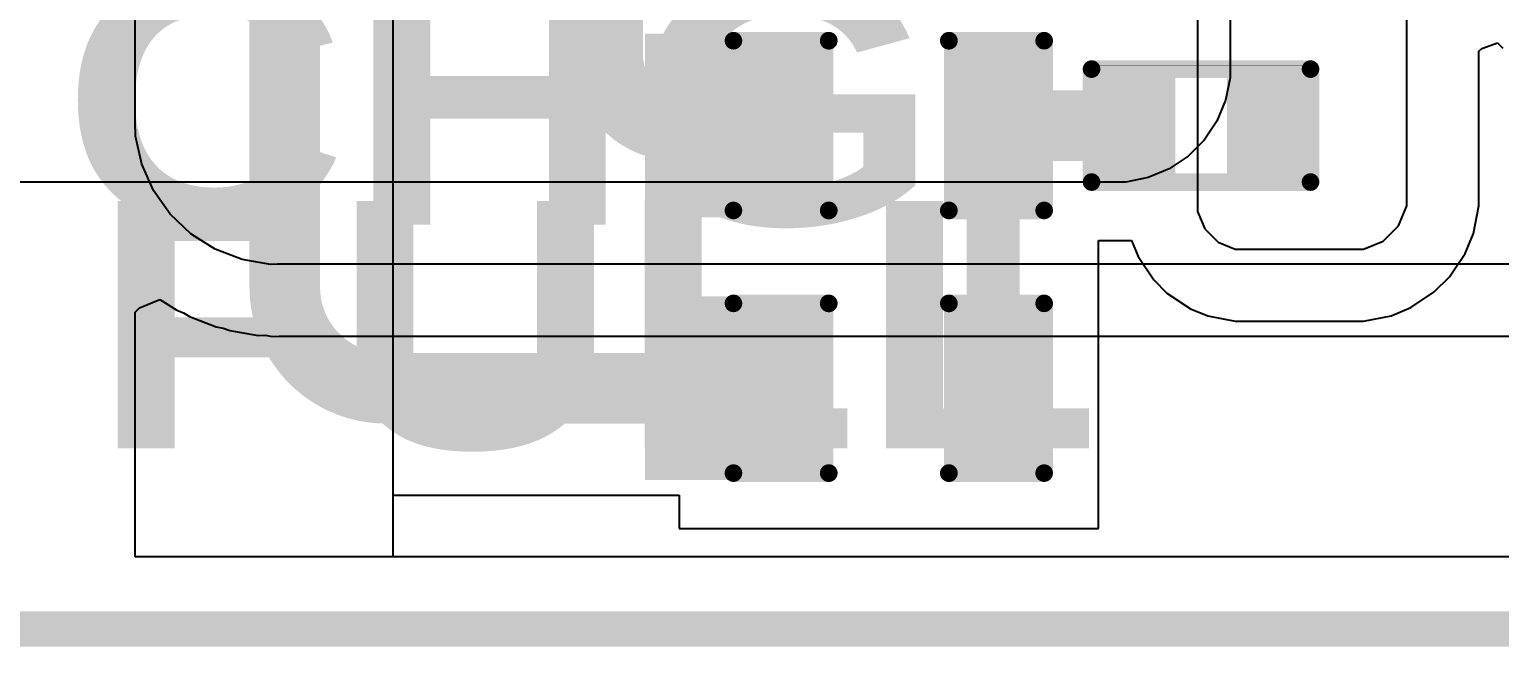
# Model space of a CAD drawing. Header units: inches. Extents: x -2 to 5376, y -4 to 5426.
# Drawn here: x 108.2 to 118.78, y -3.62 to 0.82 of the extents above; entities that cross this region are included whole.
import ezdxf

# ---------------------------------------------------------------- set-up
doc = ezdxf.new("R2010")
doc.units = ezdxf.units.IN
for name, color, linetype in [('Board Outline', 216, 'Continuous'), ('Bottom Layer', 5, 'Continuous'), ('Layer 1', 16, 'Continuous'), ('Layer 2', 76, 'Continuous'), ('Top Layer', 1, 'Continuous'), ('Top Overlay', 2, 'Continuous'), ('Top Paste', 8, 'Continuous'), ('Top Solder', 216, 'Continuous')]:
    doc.layers.add(name, color=color, linetype=linetype)
doc.styles.add('Arial Black_Bold', font='', dxfattribs={"height": 0.2})
doc.styles.get('Arial Black_Bold').set_extended_font_data('Arial Black', bold=True)

# ---------------------------------------------------------------- blocks, each defined once
blk = doc.blocks.new('R___0402_167')
at = {"layer": 'Top Layer'}
for points in [[(-0.699, -0.318), (-0.699, 0.318), (-0.241, 0.318), (-0.241, -0.318)], [(0.241, -0.318), (0.241, 0.318), (0.699, 0.318), (0.699, -0.318)]]:
    blk.add_hatch(color=1, dxfattribs=at).paths.add_polyline_path(points)
at = {"layer": 'Top Paste'}
for points in [[(-0.699, -0.318), (-0.699, 0.318), (-0.241, 0.318), (-0.241, -0.318)], [(0.241, -0.318), (0.241, 0.318), (0.699, 0.318), (0.699, -0.318)]]:
    blk.add_hatch(color=8, dxfattribs=at).paths.add_polyline_path(points)
at = {"layer": 'Top Solder'}
for points in [[(-0.754, -0.373), (-0.754, 0.373), (-0.186, 0.373), (-0.186, -0.373)], [(0.186, -0.373), (0.186, 0.373), (0.754, 0.373), (0.754, -0.373)]]:
    blk.add_hatch(color=216, dxfattribs=at).paths.add_polyline_path(points)
at = {"layer": 'Top Overlay'}
for points in [[(-0.787, 0.406, 0.127, 0.127, 0), (-0.787, -0.406, 0.127, 0.127, 0)], [(0.787, 0.406, 0.127, 0.127, 0), (-0.787, 0.406, 0.127, 0.127, 0)], [(0.787, -0.406, 0.127, 0.127, 0), (0.787, 0.406, 0.127, 0.127, 0)], [(0.787, -0.406, 0.127, 0.127, 0), (-0.787, -0.406, 0.127, 0.127, 0)], [(0.813, -0.432, 0.00323, 0.00323, 0), (-0.813, -0.432, 0.00323, 0.00323, 0)]]:
    blk.add_lwpolyline(points, format="xyseb", dxfattribs=at)
for points in [[(-0.819, 0.406, 0.0635, 0.0635, 1), (-0.756, 0.406, 0.0635, 0.0635, 1)], [(-0.819, 0.406, 0.0635, 0.0635, 1), (-0.756, 0.406, 0.0635, 0.0635, 1)], [(0.756, 0.406, 0.0635, 0.0635, 1), (0.819, 0.406, 0.0635, 0.0635, 1)], [(0.756, 0.406, 0.0635, 0.0635, 1), (0.819, 0.406, 0.0635, 0.0635, 1)], [(-0.819, -0.406, 0.0635, 0.0635, 1), (-0.756, -0.406, 0.0635, 0.0635, 1)], [(-0.819, -0.406, 0.0635, 0.0635, 1), (-0.756, -0.406, 0.0635, 0.0635, 1)], [(0.756, -0.406, 0.0635, 0.0635, 1), (0.819, -0.406, 0.0635, 0.0635, 1)], [(0.756, -0.406, 0.0635, 0.0635, 1), (0.819, -0.406, 0.0635, 0.0635, 1)], [(-0.814, -0.432, 0.00161, 0.00161, 1), (-0.812, -0.432, 0.00161, 0.00161, 1)], [(0.812, -0.432, 0.00161, 0.00161, 1), (0.814, -0.432, 0.00161, 0.00161, 1)]]:
    blk.add_lwpolyline(points, format="xyseb", close=True, dxfattribs=at)
blk = doc.blocks.new('LED_0603_240')
at = {"layer": 'Top Layer'}
for points in [[(-1, 0.5), (-0.5, 0.5), (-0.5, -0.5), (-1, -0.5)], [(0.5, 0.5), (1, 0.5), (1, -0.5), (0.5, -0.5)]]:
    blk.add_hatch(color=1, dxfattribs=at).paths.add_polyline_path(points)
at = {"layer": 'Top Overlay'}
blk.add_hatch(color=2, dxfattribs=at).paths.add_polyline_path([(1.118, -0.66), (1.753, -0.66), (1.753, 0.66), (1.118, 0.66)])
at = {"layer": 'Top Paste'}
for points in [[(-1, 0.5), (-0.5, 0.5), (-0.5, -0.5), (-1, -0.5)], [(0.5, 0.5), (1, 0.5), (1, -0.5), (0.5, -0.5)]]:
    blk.add_hatch(color=8, dxfattribs=at).paths.add_polyline_path(points)
at = {"layer": 'Top Solder'}
for points in [[(-1.102, 0.602), (-0.398, 0.602), (-0.398, -0.602), (-1.102, -0.602)], [(0.398, 0.602), (1.102, 0.602), (1.102, -0.602), (0.398, -0.602)]]:
    blk.add_hatch(color=216, dxfattribs=at).paths.add_polyline_path(points)
at = {"layer": 'Top Overlay'}
for points in [[(-1.118, 0.61, 0.127, 0.127, 0), (-1.118, -0.61, 0.127, 0.127, 0)], [(-0.432, 0.61, 0.127, 0.127, 0), (-1.118, 0.61, 0.127, 0.127, 0)], [(1.118, 0.61, 0.127, 0.127, 0), (0.432, 0.61, 0.127, 0.127, 0)], [(1.118, 0.61, 0.127, 0.127, 0), (1.118, -0.61, 0.127, 0.127, 0)], [(-0.432, -0.61, 0.127, 0.127, 0), (-1.118, -0.61, 0.127, 0.127, 0)], [(1.118, -0.61, 0.127, 0.127, 0), (0.432, -0.61, 0.127, 0.127, 0)]]:
    blk.add_lwpolyline(points, format="xyseb", dxfattribs=at)
for points in [[(-1.149, 0.61, 0.0635, 0.0635, 1), (-1.086, 0.61, 0.0635, 0.0635, 1)], [(-1.149, 0.61, 0.0635, 0.0635, 1), (-1.086, 0.61, 0.0635, 0.0635, 1)], [(-0.464, 0.61, 0.0635, 0.0635, 1), (-0.4, 0.61, 0.0635, 0.0635, 1)], [(0.4, 0.61, 0.0635, 0.0635, 1), (0.464, 0.61, 0.0635, 0.0635, 1)], [(1.086, 0.61, 0.0635, 0.0635, 1), (1.149, 0.61, 0.0635, 0.0635, 1)], [(1.086, 0.61, 0.0635, 0.0635, 1), (1.149, 0.61, 0.0635, 0.0635, 1)], [(-1.149, -0.61, 0.0635, 0.0635, 1), (-1.086, -0.61, 0.0635, 0.0635, 1)], [(-1.149, -0.61, 0.0635, 0.0635, 1), (-1.086, -0.61, 0.0635, 0.0635, 1)], [(-0.464, -0.61, 0.0635, 0.0635, 1), (-0.4, -0.61, 0.0635, 0.0635, 1)], [(0.4, -0.61, 0.0635, 0.0635, 1), (0.464, -0.61, 0.0635, 0.0635, 1)], [(1.086, -0.61, 0.0635, 0.0635, 1), (1.149, -0.61, 0.0635, 0.0635, 1)], [(1.086, -0.61, 0.0635, 0.0635, 1), (1.149, -0.61, 0.0635, 0.0635, 1)]]:
    blk.add_lwpolyline(points, format="xyseb", close=True, dxfattribs=at)
blk = doc.blocks.new('LED_0603_241')
at = {"layer": 'Top Layer'}
for points in [[(-1, 0.5), (-0.5, 0.5), (-0.5, -0.5), (-1, -0.5)], [(0.5, 0.5), (1, 0.5), (1, -0.5), (0.5, -0.5)]]:
    blk.add_hatch(color=1, dxfattribs=at).paths.add_polyline_path(points)
at = {"layer": 'Top Overlay'}
blk.add_hatch(color=2, dxfattribs=at).paths.add_polyline_path([(1.118, -0.66), (1.753, -0.66), (1.753, 0.66), (1.118, 0.66)])
at = {"layer": 'Top Paste'}
for points in [[(-1, 0.5), (-0.5, 0.5), (-0.5, -0.5), (-1, -0.5)], [(0.5, 0.5), (1, 0.5), (1, -0.5), (0.5, -0.5)]]:
    blk.add_hatch(color=8, dxfattribs=at).paths.add_polyline_path(points)
at = {"layer": 'Top Solder'}
for points in [[(-1.102, 0.602), (-0.398, 0.602), (-0.398, -0.602), (-1.102, -0.602)], [(0.398, 0.602), (1.102, 0.602), (1.102, -0.602), (0.398, -0.602)]]:
    blk.add_hatch(color=216, dxfattribs=at).paths.add_polyline_path(points)
at = {"layer": 'Top Overlay'}
for points in [[(-1.118, 0.61, 0.127, 0.127, 0), (-1.118, -0.61, 0.127, 0.127, 0)], [(-0.432, 0.61, 0.127, 0.127, 0), (-1.118, 0.61, 0.127, 0.127, 0)], [(1.118, 0.61, 0.127, 0.127, 0), (0.432, 0.61, 0.127, 0.127, 0)], [(1.118, 0.61, 0.127, 0.127, 0), (1.118, -0.61, 0.127, 0.127, 0)], [(-0.432, -0.61, 0.127, 0.127, 0), (-1.118, -0.61, 0.127, 0.127, 0)], [(1.118, -0.61, 0.127, 0.127, 0), (0.432, -0.61, 0.127, 0.127, 0)]]:
    blk.add_lwpolyline(points, format="xyseb", dxfattribs=at)
for points in [[(-1.149, 0.61, 0.0635, 0.0635, 1), (-1.086, 0.61, 0.0635, 0.0635, 1)], [(-1.149, 0.61, 0.0635, 0.0635, 1), (-1.086, 0.61, 0.0635, 0.0635, 1)], [(-0.464, 0.61, 0.0635, 0.0635, 1), (-0.4, 0.61, 0.0635, 0.0635, 1)], [(0.4, 0.61, 0.0635, 0.0635, 1), (0.464, 0.61, 0.0635, 0.0635, 1)], [(1.086, 0.61, 0.0635, 0.0635, 1), (1.149, 0.61, 0.0635, 0.0635, 1)], [(1.086, 0.61, 0.0635, 0.0635, 1), (1.149, 0.61, 0.0635, 0.0635, 1)], [(-1.149, -0.61, 0.0635, 0.0635, 1), (-1.086, -0.61, 0.0635, 0.0635, 1)], [(-1.149, -0.61, 0.0635, 0.0635, 1), (-1.086, -0.61, 0.0635, 0.0635, 1)], [(-0.464, -0.61, 0.0635, 0.0635, 1), (-0.4, -0.61, 0.0635, 0.0635, 1)], [(0.4, -0.61, 0.0635, 0.0635, 1), (0.464, -0.61, 0.0635, 0.0635, 1)], [(1.086, -0.61, 0.0635, 0.0635, 1), (1.149, -0.61, 0.0635, 0.0635, 1)], [(1.086, -0.61, 0.0635, 0.0635, 1), (1.149, -0.61, 0.0635, 0.0635, 1)]]:
    blk.add_lwpolyline(points, format="xyseb", close=True, dxfattribs=at)

msp = doc.modelspace()

# ---------------------------------------------------------------- linework, layer by layer
at = {"layer": 'Board Outline'}
msp.add_lwpolyline([(1.478, -3.491, 0.254, 0.254, 0), (135.382, -3.491, 0.254, 0.254, 0)], format="xyseb", dxfattribs=at)
at = {"layer": 'Bottom Layer'}
for p, q in [((116.838, 7.585), (116.838, 0.553)), ((110.819, -2.973), (110.819, 3.048)), ((116.838, 0.553), (116.838, 0.471)), ((116.838, 0.471), (116.806, 0.31)), ((116.806, 0.31), (116.743, 0.159)), ((116.743, 0.159), (116.652, 0.022)), ((116.652, 0.022), (116.536, -0.093)), ((116.536, -0.093), (116.399, -0.185)), ((116.399, -0.185), (116.248, -0.247)), ((116.087, -0.279), (104.969, -0.279)), ((116.248, -0.247), (116.087, -0.279)), ((133.018, -2.973), (110.819, -2.973))]:
    msp.add_line(p, q, dxfattribs=at)
at = {"layer": 'Layer 1'}
for p, q in [((110.819, -2.973), (110.819, 8.378)), ((133.018, -2.973), (110.819, -2.973))]:
    msp.add_line(p, q, dxfattribs=at)
at = {"layer": 'Layer 2'}
for p, q in [((108.961, 0.154), (108.961, 1.829)), ((108.964, 0.051), (108.961, 0.154)), ((109.01, -0.151), (108.964, 0.051)), ((109.094, -0.34), (109.01, -0.151)), ((109.213, -0.509), (109.094, -0.34)), ((109.363, -0.651), (109.213, -0.509)), ((109.415, -0.684), (109.363, -0.651)), ((109.538, -0.761), (109.415, -0.684)), ((109.415, -0.684), (109.415, -0.684)), ((109.731, -0.836), (109.538, -0.761)), ((109.935, -0.871), (109.731, -0.836)), ((109.986, -0.869), (109.935, -0.871)), ((110.031, -0.868), (109.986, -0.869)), ((109.986, -0.869), (109.986, -0.869)), ((110.038, -0.868), (110.031, -0.868)), ((110.031, -0.868), (110.031, -0.868)), ((128.287, -0.868), (110.038, -0.868)), ((110.038, -0.868), (110.038, -0.868)), ((108.993, -1.183), (109.139, -1.122)), ((109.139, -1.122), (109.139, -1.122)), ((109.139, -1.122), (109.261, -1.199)), ((108.961, -1.215), (108.993, -1.183)), ((108.961, -2.973), (108.961, -1.215)), ((109.261, -1.199), (109.309, -1.218)), ((109.309, -1.218), (109.352, -1.245)), ((109.352, -1.245), (109.545, -1.319)), ((109.545, -1.319), (109.596, -1.328)), ((109.596, -1.328), (109.643, -1.346)), ((109.643, -1.346), (109.847, -1.381)), ((109.847, -1.381), (109.898, -1.38)), ((109.898, -1.38), (109.948, -1.388)), ((109.948, -1.388), (109.999, -1.387)), ((109.999, -1.387), (110.045, -1.386)), ((109.999, -1.387), (109.999, -1.387)), ((110.045, -1.386), (128.287, -1.386)), ((133.018, -2.973), (108.961, -2.973))]:
    msp.add_line(p, q, dxfattribs=at)
at = {"layer": 'Top Layer'}
for p, q in [((116.604, 4.577), (116.604, -0.424)), ((118.109, -0.373), (118.109, 4.577)), ((118.627, 0.662), (118.649, 0.682)), ((118.627, -0.373), (118.627, 0.662)), ((118.649, 0.682), (118.761, 0.721)), ((118.761, 0.721), (118.763, 0.719)), ((118.763, 0.719), (118.799, 0.683)), ((118.109, -0.45), (118.109, -0.373)), ((118.109, -0.373), (118.109, -0.373)), ((118.627, -0.45), (118.627, -0.373)), ((118.627, -0.373), (118.627, -0.373)), ((116.604, -0.424), (116.604, -0.491)), ((116.604, -0.491), (116.656, -0.615)), ((118.05, -0.593), (118.109, -0.45)), ((118.588, -0.649), (118.627, -0.45)), ((116.656, -0.615), (116.751, -0.71)), ((117.94, -0.703), (118.05, -0.593)), ((115.891, -2.769), (115.891, -0.699)), ((115.891, -0.699), (116.129, -0.699)), ((116.129, -0.699), (116.177, -0.814)), ((116.751, -0.71), (116.875, -0.762)), ((117.797, -0.762), (117.94, -0.703)), ((118.528, -0.792), (118.588, -0.649)), ((116.177, -0.814), (116.289, -0.982)), ((116.875, -0.762), (116.942, -0.762)), ((116.942, -0.762), (116.942, -0.762)), ((116.942, -0.762), (117.72, -0.762)), ((117.72, -0.762), (117.797, -0.762)), ((118.416, -0.96), (118.528, -0.792)), ((116.289, -0.982), (116.384, -1.077)), ((118.307, -1.069), (118.416, -0.96)), ((116.384, -1.077), (116.552, -1.189)), ((118.139, -1.181), (118.307, -1.069)), ((116.552, -1.189), (116.677, -1.241)), ((116.677, -1.241), (116.875, -1.28)), ((117.797, -1.28), (117.996, -1.241)), ((117.996, -1.241), (118.139, -1.181)), ((116.875, -1.28), (116.942, -1.28)), ((116.942, -1.28), (116.942, -1.28)), ((116.942, -1.28), (117.797, -1.28)), ((110.819, -2.973), (110.819, -2.529)), ((110.819, -2.529), (112.875, -2.529)), ((112.875, -2.529), (112.875, -2.769)), ((112.875, -2.769), (115.891, -2.769)), ((133.151, -2.973), (110.819, -2.973))]:
    msp.add_line(p, q, dxfattribs=at)
for points in [[(110.038, -1.035, 0.508, 0.508, 0), (110.038, 4.818, 0.508, 0.508, 0)], [(112.361, 0.627, 0.508, 0.508, 0), (112.361, 4.176, 0.508, 0.508, 0)], [(112.862, 0.127, 0.508, 0.508, -0.414214), (112.361, 0.627, 0.508, 0.508, 0)], [(112.862, 0.127, 0.508, 0.508, 0), (113.633, 0.127, 0.508, 0.508, 0)], [(115.133, 0.127, 0.508, 0.508, 0), (115.996, 0.127, 0.508, 0.508, 0)], [(115.133, -1.761, 0.381, 0.381, 0), (115.133, 0.127, 0.381, 0.381, 0)], [(110.764, -1.761, 0.508, 0.508, -0.414214), (110.038, -1.035, 0.508, 0.508, 0)], [(110.764, -1.761, 0.508, 0.508, 0), (113.633, -1.761, 0.508, 0.508, 0)]]:
    msp.add_lwpolyline(points, format="xyseb", dxfattribs=at)
for points in [[(112.234, 0.627, 0.254, 0.254, 1), (112.488, 0.627, 0.254, 0.254, 1)], [(112.234, 0.627, 0.254, 0.254, 1), (112.488, 0.627, 0.254, 0.254, 1)], [(112.735, 0.127, 0.254, 0.254, 1), (112.989, 0.127, 0.254, 0.254, 1)], [(112.735, 0.127, 0.254, 0.254, 1), (112.989, 0.127, 0.254, 0.254, 1)], [(113.506, 0.127, 0.254, 0.254, 1), (113.76, 0.127, 0.254, 0.254, 1)], [(115.006, 0.127, 0.254, 0.254, 1), (115.26, 0.127, 0.254, 0.254, 1)], [(115.037, 0.127, 0.191, 0.191, 1), (115.228, 0.127, 0.191, 0.191, 1)], [(115.869, 0.127, 0.254, 0.254, 1), (116.123, 0.127, 0.254, 0.254, 1)], [(109.911, -1.035, 0.254, 0.254, 1), (110.165, -1.035, 0.254, 0.254, 1)], [(109.911, -1.035, 0.254, 0.254, 1), (110.165, -1.035, 0.254, 0.254, 1)], [(110.637, -1.761, 0.254, 0.254, 1), (110.891, -1.761, 0.254, 0.254, 1)], [(110.637, -1.761, 0.254, 0.254, 1), (110.891, -1.761, 0.254, 0.254, 1)], [(113.506, -1.761, 0.254, 0.254, 1), (113.76, -1.761, 0.254, 0.254, 1)], [(115.037, -1.761, 0.191, 0.191, 1), (115.228, -1.761, 0.191, 0.191, 1)]]:
    msp.add_lwpolyline(points, format="xyseb", close=True, dxfattribs=at)

# ---------------------------------------------------------------- block references
at = {"rotation": 180}
for name, p in [('LED_0603_240', (114.383, 0.127)), ('R___0402_167', (116.629, 0.127)), ('LED_0603_241', (114.383, -1.761))]:
    msp.add_blockref(name, p, dxfattribs=at)

# ---------------------------------------------------------------- texts
at = {"layer": 'Top Overlay', "style": 'Arial Black_Bold'}
for s, p in [('CHG', (108.433, -0.586)), ('FULL', (108.647, -2.192))]:
    msp.add_text(s, height=1.778, rotation=360, dxfattribs=at).set_placement(p)

doc.saveas('drawing.dxf')
